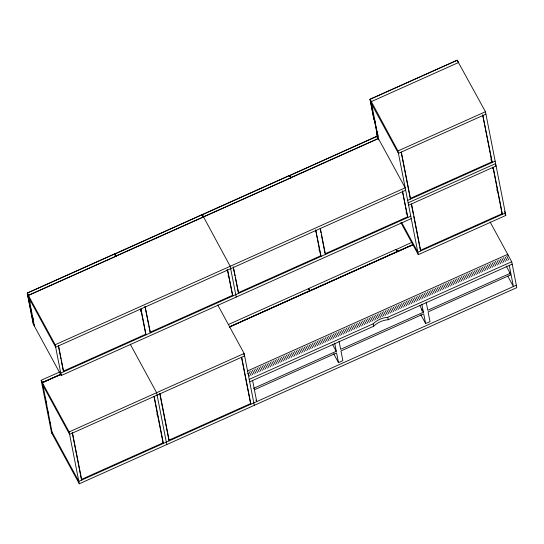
<?xml version="1.0" encoding="UTF-8"?>
<svg xmlns="http://www.w3.org/2000/svg" width="544" height="544" viewBox="0 0 544 544"><rect width="100%" height="100%" fill="white"/><g stroke="black" fill="none" stroke-linecap="round" stroke-linejoin="round"><path stroke-width="0.82" d="M115.906 256.265L114.702 254.048M309.93 290.931L308.72 288.714M397.426 251.702L396.222 249.485M114.757 253.912L201.804 214.798L203.694 216.934M289.762 175.454L376.808 136.34L378.332 138.611M413.1 244.705L397.712 251.6L396.277 249.526L411.828 242.338M202.198 214.819L289.34 175.596M289.7 175.59L376.842 136.367L377.448 138.04M34.578 326.006L33.177 323.748L27.275 293.08L28.472 295.236L34.442 326.264L61.227 375.523L411.23 218.606M61.084 374.313L42.622 382.588L41.16 380.399L42.405 382.439L52.51 434.534L79.295 483.786L516.8 287.64L511.714 261.712L490.117 222M203.327 217.07L202.28 214.622L230.194 266.274L236.232 297.065M289.864 175.386L290.904 177.806L289.306 175.569L202.388 214.533M34.422 326.012L33.456 323.775M201.844 214.826L114.75 254.096M51.299 431.875L52.448 434.228M115.974 256.006L203.048 217.042L202.123 214.853M371.321 101.646L370.042 99.294L373.878 119.422L375.299 121.57M457.11 60.268L370.042 99.294L374.082 119.639M378.134 136.422L377.502 133.212L376.394 130.839L377.475 137.734M229.575 326.808L309.57 290.938L308.645 288.748M290.972 177.548L378.046 138.584L377.053 136.428M309.992 290.673L397.072 251.709L396.08 249.553M115.77 256.442L114.444 254L116.192 256.163M289.422 175.583L290.768 177.976M457.191 60.255L485.459 111.717L505.804 215.431L418.309 254.66L400.853 222.571M290.612 177.963L203.47 216.777M370.104 99.355L397.956 150.946L418.309 254.66M27.329 293.148L28.689 295.392M289.836 175.454L291.19 177.704M376.298 130.954L377.658 133.158M370.158 99.205L457.212 60.214M458.674 62.458L371.171 101.687L378.665 139.896M27.39 292.998L114.444 254M114.342 254.062L27.275 293.08L33.395 323.823M397.956 150.946L485.459 111.717M485.935 114.145L398.432 153.374L371.647 104.115M55.189 344.733L405.192 187.816L378.406 138.557L28.404 295.474L55.189 344.733L61.227 375.523M405.668 190.244L55.665 347.167L28.88 297.908M401.35 152.068L410.57 199.063L410.237 198.451L491.905 161.833L482.684 114.838L492.238 162.452L491.905 161.833M407.653 200.376L495.156 161.14M408.129 202.803L495.632 163.574M408.612 205.231L496.108 166.002L495.298 164.512M41.324 380.195L59.82 371.946M140.801 309.108L145.731 334.227L63.335 371.171L63.668 371.783L58.582 345.855M148.519 324.163L145.017 306.34L150.443 332.88L150.11 332.268L232.506 295.324L227.419 269.396L232.839 295.943L232.506 295.324M315.806 230.649L320.736 255.768L238.333 292.713L235.314 277.318M407.504 216.866L407.837 217.478L402.417 190.937L407.504 216.866L325.108 253.803L325.441 254.422L320.355 228.494M60.751 373.096L410.754 216.172M61.023 374.163L42.405 382.439M60.921 374.34L42.337 382.67L69.122 431.929L79.295 483.786M228.33 324.557L308.366 288.721M308.91 288.429L395.971 249.438L397.351 251.736M413.039 244.555L397.494 251.444M229.391 327.019L412.91 244.739M229.636 326.958L309.767 290.761M411.529 203.925L420.743 250.92L420.41 250.308L502.078 213.69L493.02 167.518M69.122 431.929L244.127 353.471L217.743 304.96M247.493 370.981L507.695 254.32L508.014 255.938M249.213 379.399L373.17 323.823A20.964 18.006 -11.1 0 1 387.756 317.288L511.714 261.712M249.689 381.834L373.646 326.257A20.964 18.006 -11.1 0 1 388.232 319.716L512.19 264.139M253.511 388.402L336.267 351.295L334.682 343.189M421.818 304.123L423.402 312.229L340.646 349.33L339.055 341.231M506.172 265.955L510.177 273.326L427.781 310.264L426.19 302.165M254.599 389.674L336.586 352.913L338.497 362.637L342.87 360.679L340.966 350.955L423.722 313.847L425.632 323.571L430.005 321.613L428.101 311.889L510.496 274.944L510.177 273.326M154.013 396.651L163.071 442.823L81.403 479.434L81.736 480.053L72.515 433.051M241.509 357.415L250.573 403.587L168.905 440.205L169.238 440.824L160.018 393.822M516.324 285.206L78.819 481.358L52.034 432.099M457.388 60.296L458.51 62.512M28.472 295.236L115.824 256.299M376.332 130.886L377.203 135.939M397.161 251.593L310.216 290.829L308.523 288.728M51.435 432.16L41.194 380.338M504.519 211.507L505.328 213.003L417.833 252.232L401.594 222.374M504.995 213.935L505.804 215.431M502.078 213.69L502.411 214.309L493.19 167.314M506.743 256.278L508.756 259.971M505.124 257.006L507.13 260.698M503.506 257.734L505.512 261.426M501.881 258.454L503.894 262.154M509.293 272.734L510.496 274.944M500.262 259.182L502.268 262.881M507.722 276.066L513.407 286.518L509.272 265.445M498.644 259.91L500.65 263.602M497.019 260.637L499.032 264.33M495.4 261.365L497.413 265.057M493.782 262.092L495.788 265.785M492.164 262.82L494.17 266.512M490.538 263.541L492.551 267.24M488.92 264.268L490.926 267.961M487.302 264.996L489.308 268.688M485.676 265.724L487.689 269.416M484.058 266.451L486.071 270.144M482.44 267.179L484.446 270.871M480.821 267.9L482.827 271.599M479.196 268.627L481.209 272.32M477.578 269.355L479.584 273.047M475.959 270.082L477.965 273.775M474.334 270.81L476.347 274.502M472.716 271.538L474.728 275.23M471.097 272.258L473.103 275.958M469.472 272.986L471.485 276.685M467.854 273.714L469.866 277.406M466.235 274.441L468.241 278.134M464.617 275.169L466.623 278.861M462.992 275.896L465.004 279.589M461.373 276.617L463.379 280.316M459.755 277.345L461.761 281.044M458.13 278.072L460.142 281.765M456.511 278.8L458.524 282.492M454.893 279.528L456.899 283.22M453.274 280.255L455.28 283.948M451.649 280.976L453.662 284.675M450.031 281.704L452.037 285.403M448.412 282.431L450.418 286.124M446.787 283.159L448.8 286.851M445.169 283.886L447.182 287.579M443.55 284.614L445.556 288.306M441.932 285.335L443.938 289.034M440.307 286.062L442.32 289.762M438.688 286.79L440.694 290.482M437.07 287.518L439.076 291.21M435.445 288.245L437.458 291.938M433.826 288.973L435.839 292.665M432.208 289.694L434.214 293.393M430.59 290.421L432.596 294.12M428.964 291.149L430.977 294.841M427.346 291.876L429.352 295.569M425.728 292.604L427.734 296.296M424.102 293.332L426.115 297.024M422.484 294.052L424.497 297.752M420.866 294.78L422.872 298.479M419.24 295.508L421.253 299.2M417.622 296.235L419.635 299.928M416.004 296.963L418.01 300.655M419.798 305.599L423.402 312.229M421.321 309.427L422.117 310.903M414.385 297.69L416.391 301.383M412.76 298.411L414.773 302.11M420.798 314.684L425.632 323.571M411.142 299.139L413.148 302.838M409.523 299.866L411.529 303.559M407.898 300.594L409.911 304.286M406.28 301.322L408.292 305.014M404.661 302.049L406.667 305.742M403.043 302.777L405.049 306.469M401.418 303.498L403.43 307.197M399.799 304.225L401.805 307.918M398.181 304.953L400.187 308.645M396.556 305.68L398.568 309.373M394.937 306.408L396.95 310.1M393.319 307.136L395.325 310.828M391.7 307.856L393.706 311.556M390.075 308.584L392.088 312.276M388.457 309.312L390.463 313.004M386.838 310.039L388.844 313.732M385.213 310.767L387.226 314.459M383.595 311.494L385.608 315.187M381.976 312.215L383.982 315.914M380.351 312.943L382.364 316.635M378.733 313.67L380.746 317.363M377.114 314.398L379.12 318.09M375.496 315.126L377.502 318.818M373.871 315.853L375.884 319.546M372.252 316.574L374.265 320.273M370.634 317.302L372.64 321.001M369.009 318.029L371.022 321.722M367.39 318.757L369.403 322.449M365.772 319.484L367.778 323.177M315.642 229.84L321.069 256.38L320.736 255.768M364.154 320.212L366.16 323.904M362.528 320.933L364.541 324.632M360.91 321.66L362.916 325.36M359.292 322.388L361.298 326.08M357.666 323.116L359.679 326.808M356.048 323.843L358.061 327.536M354.43 324.571L356.436 328.263M352.811 325.292L354.817 328.991M351.186 326.019L353.199 329.718M349.568 326.747L351.574 330.439M347.949 327.474L349.955 331.167M346.324 328.202L348.337 331.894M344.706 328.93L346.718 332.622M343.087 329.65L345.093 333.35M341.469 330.378L343.475 334.077M339.844 331.106L341.856 334.798M338.225 331.833L340.231 335.526M336.607 332.561L338.613 336.253M334.982 333.288L336.994 336.981M333.363 334.009L335.376 337.708M331.745 334.737L333.751 338.436M330.12 335.464L332.132 339.157M328.501 336.192L330.514 339.884M332.663 344.665L336.267 351.295M326.883 336.92L328.889 340.612M325.264 337.647L327.27 341.34M333.662 353.75L338.497 362.637M323.639 338.368L325.652 342.067M322.021 339.096L324.027 342.795M320.402 339.823L322.408 343.516M318.777 340.551L320.79 344.243M317.159 341.278L319.172 344.971M315.54 342.006L317.546 345.698M313.922 342.727L315.928 346.426M312.297 343.454L314.31 347.154M310.678 344.182L312.684 347.874M309.06 344.91L311.066 348.602M307.435 345.637L309.448 349.33M305.816 346.365L307.829 350.057M304.198 347.092L306.204 350.785M302.58 347.813L304.586 351.512M300.954 348.541L302.967 352.233M299.336 349.268L301.342 352.961M297.718 349.996L299.724 353.688M296.092 350.724L298.105 354.416M294.474 351.451L296.487 355.144M292.856 352.172L294.862 355.871M291.237 352.9L293.243 356.592M289.612 353.627L291.625 357.32M287.994 354.355L290 358.047M286.375 355.082L288.381 358.775M284.75 355.81L286.763 359.502M283.132 356.531L285.144 360.23M233.247 266.778L238.673 293.325M281.513 357.258L283.519 360.958M279.888 357.986L281.901 361.678M278.27 358.714L280.282 362.406M276.651 359.441L278.657 363.134M275.033 360.169L277.039 363.861M273.408 360.89L275.42 364.589M271.789 361.617L273.795 365.316M270.171 362.345L272.177 366.037M268.546 363.072L270.558 366.765M266.927 363.8L268.94 367.492M265.309 364.528L267.315 368.22M263.69 365.248L265.696 368.948M262.065 365.976L264.078 369.675M260.447 366.704L262.453 370.396M258.828 367.431L260.834 371.124M257.203 368.159L259.216 371.851M255.585 368.886L257.598 372.579M253.966 369.607L255.972 373.306M243.787 354.409L244.603 355.898L69.598 434.364L42.813 385.104M252.348 370.335L254.354 374.034M250.723 371.062L252.736 374.755M249.104 371.79L251.11 375.482M247.887 373.252L249.492 376.21M255.925 400.098L256.741 401.588L252.606 380.521M250.573 403.587L250.906 404.206L241.686 357.211M145.731 334.227L146.064 334.846L140.978 308.917M130.24 344.189L156.624 392.7L166.797 444.557M163.071 442.823L163.404 443.435L154.183 396.44M51.449 432.228L52.516 434.2M490.912 158.95L491.232 160.602M492.51 167.117L492.837 168.762M496.883 189.373L497.202 191.026M401.18 152.279L410.237 198.451M411.516 204.959L413.454 214.853M413.78 216.505L419.438 245.358M419.764 247.01L420.41 250.308M406.069 211.718L406.375 213.282M387.756 317.288L388.232 319.716M373.17 323.823L373.646 326.257M320.178 228.691L320.974 232.737M321.293 234.362L324.952 252.994M318.988 249.057L319.294 250.621M233.723 269.212L235.001 275.692M244.127 353.471L254.3 405.328M227.052 269.736L227.365 271.306M228.133 275.23L228.439 276.801M148.832 325.788L150.11 332.268M159.684 393.21L168.742 439.382M140.59 310.209L140.896 311.78M156.896 413.549L157.223 415.201M58.405 346.052L60.948 359.013M61.268 360.638L63.179 370.362M72.182 432.439L81.24 478.611M29.689 301.301L30.015 302.954M31.307 309.536L31.634 311.182M32.926 317.771L33.245 319.416M45.431 397.698L45.757 399.364M46.084 401.023L46.736 404.348M48.205 411.828L48.532 413.494M50.32 422.634L50.646 424.3M374.673 121.081L374.476 120.714L376.904 132.423L374.673 121.081"/></g></svg>
